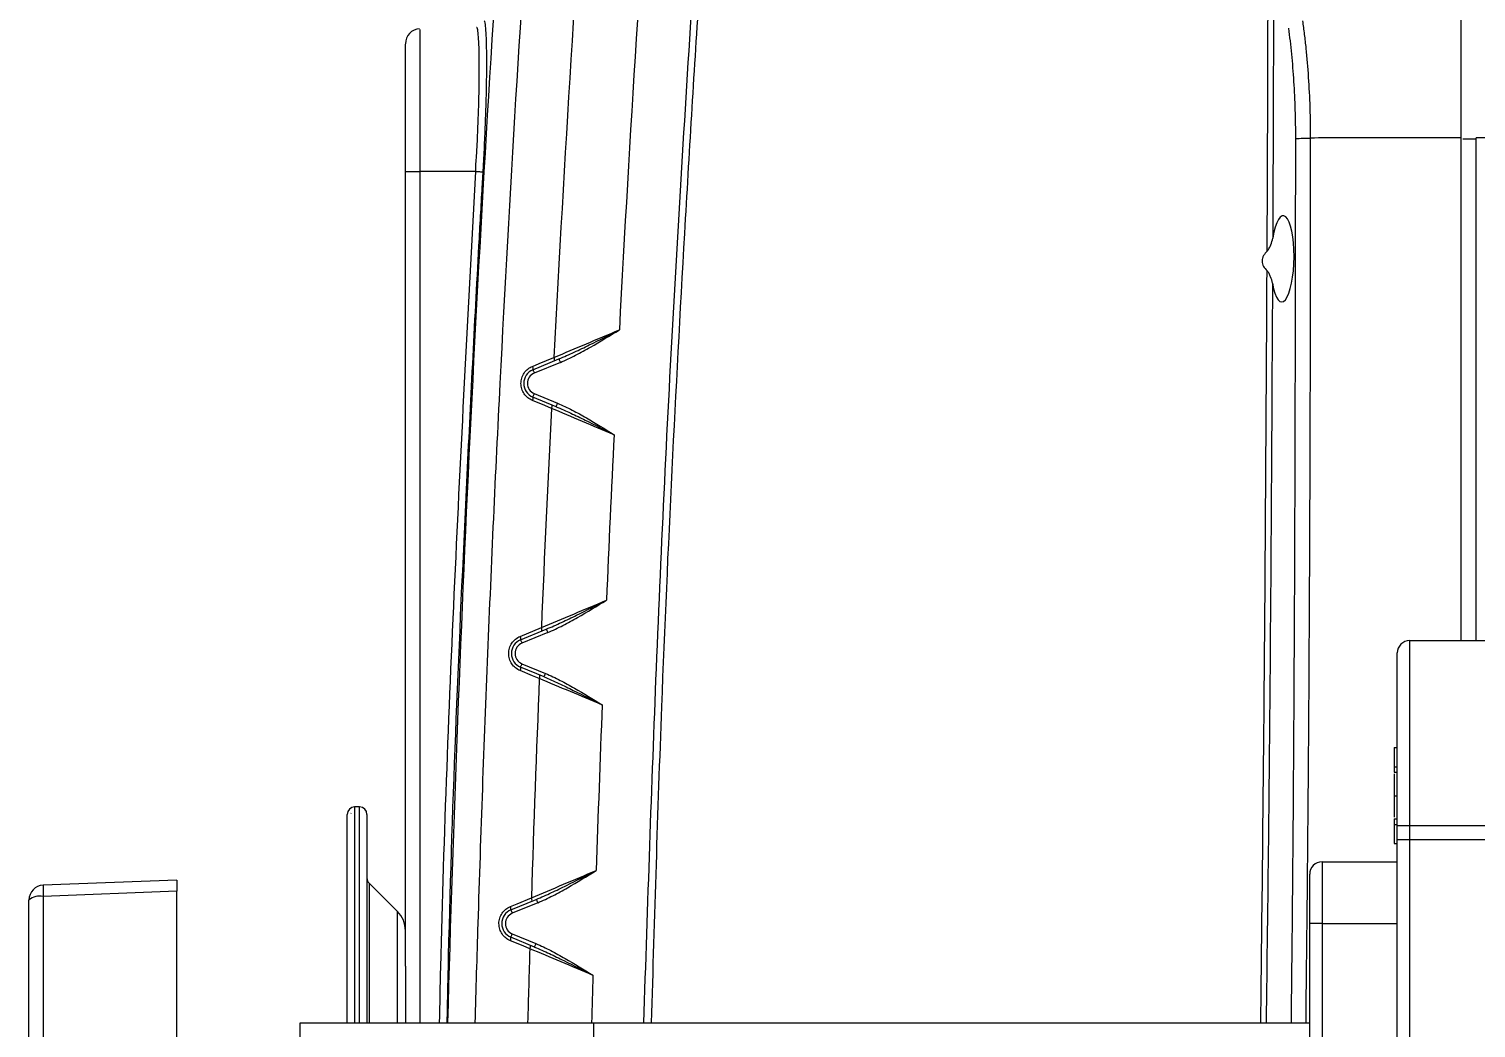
# Model space of a CAD drawing. Extents: x 14.8 to 109.8, y 1.6 to 86.6.
# Drawn here: x 43.18 to 49.04, y 71.13 to 75.18 of the extents above; entities that cross this region are included whole.
import ezdxf

# ---------------------------------------------------------------- set-up
doc = ezdxf.new("R2010")
doc.units = 0
doc.header["$MEASUREMENT"] = 0
doc.layers.add('OBJECT', color=7, linetype='CONTINUOUS')

msp = doc.modelspace()

# ---------------------------------------------------------------- linework, layer by layer
at = {"layer": 'OBJECT'}
for p, q in [((49.0433, 74.737), (48.9891, 74.7369)), ((44.7033, 71.3834), (44.7033, 74.606)), ((44.9882, 74.606), (44.7612, 74.606)), ((44.7612, 74.606), (44.7612, 71.1543)), ((45.22, 73.8022), (45.3255, 73.8459)), ((45.3313, 73.832), (45.2257, 73.7883)), ((45.3143, 73.6522), (45.22, 73.6913)), ((45.2257, 73.7051), (45.3201, 73.6661)), ((45.1682, 72.7209), (45.2544, 72.7566)), ((45.17, 72.7072), (45.2744, 72.7504)), ((45.2801, 72.7365), (45.1758, 72.6933)), ((48.7738, 72.7038), (48.7738, 71.9538)), ((48.7738, 72.7038), (49.2058, 72.7038)), ((48.7238, 71.9538), (48.7238, 72.6538)), ((45.2653, 72.5568), (45.17, 72.5963)), ((45.1758, 72.6101), (45.2711, 72.5707)), ((48.7118, 72.2701), (48.7238, 72.2701)), ((48.7118, 72.1927), (48.7238, 72.1927)), ((48.7118, 72.1927), (48.7118, 72.1705)), ((48.7118, 72.1705), (48.7238, 72.1705)), ((48.7118, 72.0752), (48.7238, 72.0752)), ((44.4673, 71.1543), (44.4673, 71.9993)), ((44.4835, 72.0043), (44.4823, 72.0034)), ((44.4823, 72.0034), (44.4835, 72.0038)), ((44.4835, 72.0038), (44.4835, 72.0043)), ((44.5173, 72.0293), (44.4973, 72.0293)), ((44.4973, 72.0293), (44.4973, 71.1543)), ((44.5173, 71.1543), (44.5173, 72.0293)), ((44.5473, 71.9993), (44.5473, 71.1543)), ((48.7118, 71.9807), (48.7238, 71.9807)), ((48.7118, 71.9807), (48.7118, 71.9587)), ((48.7118, 71.9587), (48.7238, 71.9587)), ((48.7238, 71.9538), (48.7738, 71.9538)), ((48.7238, 71.8971), (48.7238, 71.9538)), ((48.7738, 71.9538), (49.2058, 71.9538)), ((48.7738, 71.9538), (48.7738, 71.8971)), ((48.7118, 71.8811), (48.7238, 71.8811)), ((48.7238, 71.8971), (48.7738, 71.8971)), ((48.7238, 69.792), (48.7238, 71.8971)), ((48.7738, 71.8971), (48.7738, 69.7205)), ((48.7738, 71.8971), (49.2058, 71.8971)), ((48.4188, 71.8068), (48.4188, 71.5568)), ((48.4188, 71.8068), (48.7238, 71.8068)), ((48.3688, 71.5568), (48.3688, 71.7568)), ((43.7773, 71.7333), (43.2349, 71.7121)), ((43.7773, 71.6882), (43.2352, 71.667)), ((43.7773, 71.7333), (43.7773, 71.6882)), ((43.7773, 70.6225), (43.7773, 71.6882)), ((44.671, 71.6055), (44.556, 71.7205)), ((44.556, 71.7205), (44.556, 71.1543)), ((43.1773, 70.6029), (43.1773, 71.6521)), ((43.2352, 71.667), (43.2352, 70.6178)), ((45.1306, 71.6122), (45.2338, 71.6549)), ((45.2395, 71.641), (45.1364, 71.5983)), ((44.671, 71.1543), (44.671, 71.6055)), ((45.1364, 71.5151), (45.2326, 71.4753)), ((48.4188, 71.5568), (48.3688, 71.5568)), ((48.3688, 69.6735), (48.3688, 71.5568)), ((48.4188, 71.5568), (48.4188, 69.7205)), ((48.4188, 71.5568), (48.7238, 71.5568)), ((45.2269, 71.4614), (45.1306, 71.5013)), ((44.7033, 71.3834), (44.7033, 71.1543)), ((44.2773, 69.9043), (44.2773, 71.1543)), ((44.2773, 71.1543), (45.4673, 71.1543)), ((45.4673, 69.9043), (45.4673, 71.1543)), ((45.4673, 71.1543), (48.3688, 71.1543))]:
    msp.add_line(p, q, dxfattribs=at)
at = {"layer": 'OBJECT', "flags": 128}
for points in [[(44.7612, 75.1819), (44.7612, 75.1799), (44.7612, 75.1605), (44.7612, 75.1256), (44.7612, 75.0758), (44.7612, 75.0127), (44.7612, 74.938), (44.7612, 74.8539), (44.7612, 74.7627), (44.7612, 74.6671), (44.7612, 74.606), (44.7612, 74.606), (44.7612, 74.606)], [(45.2181, 73.8158), (45.245, 73.827), (45.3055, 73.852)], [(45.22, 73.8022), (45.2201, 73.8019), (45.2204, 73.8011), (45.2209, 73.7998), (45.2216, 73.7981), (45.2225, 73.796), (45.2235, 73.7936), (45.2246, 73.791), (45.2257, 73.7883)], [(45.3255, 73.8459), (45.3256, 73.8456), (45.326, 73.8448), (45.3265, 73.8435), (45.3272, 73.8418), (45.3281, 73.8397), (45.3291, 73.8373), (45.3301, 73.8347), (45.3313, 73.832)], [(45.2951, 73.6454), (45.2682, 73.6565), (45.2181, 73.6772)], [(45.22, 73.6913), (45.2201, 73.6916), (45.2204, 73.6923), (45.2209, 73.6936), (45.2216, 73.6953), (45.2225, 73.6974), (45.2235, 73.6998), (45.2246, 73.7024), (45.2257, 73.7051)], [(45.3143, 73.6522), (45.3144, 73.6525), (45.3148, 73.6533), (45.3153, 73.6545), (45.316, 73.6563), (45.3169, 73.6584), (45.3179, 73.6608), (45.319, 73.6634), (45.3201, 73.6661)], [(45.2744, 72.7504), (45.2745, 72.7501), (45.2748, 72.7493), (45.2753, 72.748), (45.276, 72.7463), (45.2769, 72.7442), (45.2779, 72.7418), (45.279, 72.7392), (45.2801, 72.7365)], [(45.17, 72.7072), (45.1701, 72.7069), (45.1705, 72.7061), (45.171, 72.7048), (45.1717, 72.7031), (45.1726, 72.701), (45.1736, 72.6986), (45.1746, 72.696), (45.1758, 72.6933)], [(45.246, 72.55), (45.2191, 72.5612), (45.1682, 72.5823)], [(45.17, 72.5963), (45.1701, 72.5966), (45.1705, 72.5973), (45.171, 72.5986), (45.1717, 72.6003), (45.1726, 72.6024), (45.1736, 72.6048), (45.1746, 72.6074), (45.1758, 72.6101)], [(45.2653, 72.5568), (45.2654, 72.5571), (45.2658, 72.5579), (45.2663, 72.5592), (45.267, 72.5609), (45.2679, 72.563), (45.2689, 72.5654), (45.2699, 72.568), (45.2711, 72.5707)], [(45.1288, 71.6259), (45.1557, 71.637), (45.2139, 71.6612)], [(45.2338, 71.6549), (45.2339, 71.6546), (45.2342, 71.6538), (45.2347, 71.6526), (45.2355, 71.6508), (45.2363, 71.6487), (45.2373, 71.6463), (45.2384, 71.6437), (45.2395, 71.641)], [(45.1306, 71.6122), (45.1307, 71.6119), (45.1311, 71.6111), (45.1316, 71.6098), (45.1323, 71.6081), (45.1332, 71.606), (45.1342, 71.6036), (45.1352, 71.601), (45.1364, 71.5983)], [(45.1306, 71.5013), (45.1307, 71.5016), (45.1311, 71.5023), (45.1316, 71.5036), (45.1323, 71.5053), (45.1332, 71.5074), (45.1342, 71.5098), (45.1352, 71.5124), (45.1364, 71.5151)], [(45.2075, 71.4547), (45.1806, 71.4658), (45.1288, 71.4873)], [(45.2269, 71.4614), (45.227, 71.4617), (45.2273, 71.4625), (45.2278, 71.4638), (45.2285, 71.4655), (45.2294, 71.4676), (45.2304, 71.47), (45.2315, 71.4726), (45.2326, 71.4753)]]:
    msp.add_lwpolyline(points, dxfattribs=at)
at = {"layer": 'OBJECT'}
for centre, radius, start, end in [((159.0133, 68.0017), 113.5993, 175.797803, 176.991656), ((159.0133, 68.0017), 113.8582, 175.837181, 177.054715), ((159.0133, 68.0017), 114.1827, 175.953078, 178.417868), ((159.0133, 68.0017), 114.0719, 175.953078, 177.113192), ((44.7633, 75.1238), 0.06, 92.26417, 180.00019), ((45.2429, 73.7467), 0.06, 112.5, 247.5), ((45.2041, 73.8069), 0.0166, 343.20458, 32.32707), ((45.2915, 73.8431), 0.0166, 343.20801, 32.32803), ((159.0133, 68.0017), 114.0719, 177.113192, 177.663761), ((45.2429, 73.7467), 0.045, 112.5, 247.5), ((45.2041, 73.6862), 0.0167, 327.27341, 17.62474), ((159.0133, 68.0017), 113.8582, 177.158838, 177.60656), ((45.281, 73.6544), 0.0167, 327.2715, 17.62603), ((159.0133, 68.0017), 113.5993, 177.206179, 177.545059), ((45.2404, 72.7477), 0.0166, 343.1139, 32.3632), ((45.193, 72.6517), 0.06, 112.5, 247.5), ((45.193, 72.6517), 0.045, 112.5, 247.5), ((45.1542, 72.712), 0.0166, 343.10878, 32.36701), ((48.7738, 72.6538), 0.05, 90, 180), ((159.0133, 68.0017), 114.0719, 177.663761, 178.214113), ((45.1542, 72.5913), 0.0166, 327.30732, 17.56561), ((45.232, 72.559), 0.0166, 327.30696, 17.56236), ((159.0133, 68.0017), 113.8582, 177.710582, 178.158176), ((159.0133, 68.0017), 113.5993, 177.759367, 178.09822), ((44.4973, 71.9993), 0.03, 90, 180), ((44.5173, 71.9993), 0.03, 0, 90), ((48.4188, 71.7568), 0.05, 90, 180), ((44.5773, 71.7417), 0.03, 180, 225), ((43.2373, 71.6521), 0.06, 92.23781, 180), ((43.5793, 71.6915), 0.345, 176.573, 184.05973), ((43.222, 71.5982), 0.0701, 79.19649, 129.67388), ((45.1147, 71.617), 0.0166, 343.01744, 32.40728), ((45.1999, 71.6523), 0.0166, 343.02316, 32.40285), ((44.5933, 71.5277), 0.11, 0, 45), ((45.1536, 71.5567), 0.06, 112.5, 247.5), ((45.1536, 71.5567), 0.045, 112.5, 247.5), ((159.0133, 68.0017), 114.0719, 178.214113, 178.416331), ((45.1147, 71.4963), 0.0166, 327.34279, 17.49675), ((159.0133, 68.0017), 113.8582, 178.262119, 178.413357), ((45.1935, 71.4637), 0.0166, 327.34497, 17.49599), ((159.0133, 68.0017), 113.5993, 178.312358, 178.409742)]:
    msp.add_arc(centre, radius, start, end, dxfattribs=at)
msp.add_ellipse((48.2585, 74.2517), major_axis=(0.0034, 0.1749), ratio=0.267858, start_param=2.174016, end_param=7.360655, dxfattribs=at)
for points, knots in [([(45.6698, 71.1543), (45.6857, 71.633), (45.7182, 72.6162), (45.7898, 74.1029), (45.8538, 75.1103), (45.8858, 75.614)], [0, 0, 0, 0, 0.3217973, 0.6608987, 1, 1, 1, 1]), ([(45.9123, 75.6123), (45.911, 75.5923), (45.9043, 75.4925), (45.8767, 75.0734), (45.8141, 74.0352), (45.7441, 72.6491), (45.7124, 71.5818), (45.6996, 71.1543)], [0, 0, 0, 0, 0.013443, 0.067215, 0.282304, 0.712547, 1, 1, 1, 1]), ([(45.0231, 75.216), (45.0232, 75.2159), (45.0247, 75.2149), (45.027, 75.1965), (45.0298, 75.1606), (45.0314, 75.1067), (45.0319, 75.0395), (45.0311, 74.9595), (45.029, 74.8699), (45.0256, 74.7727), (45.0215, 74.683), (45.0183, 74.6264), (45.0171, 74.6043)], [0, 0, 0, 0, 0.00883, 0.123609, 0.238388, 0.353111, 0.467834, 0.582456, 0.69708, 0.811629, 0.92618, 1, 1, 1, 1]), ([(48.3397, 75.2164), (48.3423, 75.1984), (48.3447, 75.1801), (48.3492, 75.1429), (48.3514, 75.1241), (48.3573, 75.0667), (48.3606, 75.0275), (48.3659, 74.9475), (48.368, 74.9068), (48.37, 74.8452), (48.3705, 74.8246), (48.3712, 74.7832), (48.3714, 74.7623), (48.3714, 74.7415)], [0, 0, 0, 0, 0.125, 0.125, 0.25, 0.25, 0.5, 0.5, 0.75, 0.75, 0.875, 0.875, 1, 1, 1, 1]), ([(48.9833, 74.7417), (48.9833, 74.8255), (48.9833, 74.9085), (48.9833, 75.0709), (48.9833, 75.1494), (48.9833, 75.2251)], [0, 0, 0, 0, 0.5, 0.5, 1, 1, 1, 1]), ([(44.9882, 74.606), (44.9882, 74.606), (44.9882, 74.6271), (44.9935, 74.6804), (44.9964, 74.7659), (45.0002, 74.8579), (45.0022, 74.9438), (45.003, 75.0194), (45.0025, 75.084), (45.0009, 75.1347), (44.9982, 75.1703), (44.9951, 75.1898), (44.9925, 75.19), (44.9915, 75.1901)], [0, 0, 0, 0, 0.000003, 0.068874, 0.174233, 0.282646, 0.38809, 0.496601, 0.602167, 0.710805, 0.816448, 0.925162, 1, 1, 1, 1]), ([(48.3124, 74.7383), (48.3124, 74.7778), (48.3117, 74.8169), (48.3093, 74.8944), (48.3075, 74.9329), (48.3027, 75.0083), (48.2997, 75.0454), (48.2926, 75.1176), (48.2885, 75.1527), (48.2839, 75.1868)], [0, 0, 0, 0, 0.25, 0.25, 0.5, 0.5, 0.75, 0.75, 1, 1, 1, 1]), ([(44.7033, 74.606), (44.7033, 74.6243), (44.7033, 74.6713), (44.7033, 74.7467), (44.7033, 74.8285), (44.7033, 74.9046), (44.7033, 74.9716), (44.7033, 75.0288), (44.7033, 75.0736), (44.7033, 75.1049), (44.7033, 75.122), (44.7033, 75.1222), (44.7033, 75.1223)], [0, 0, 0, 0, 0.067528, 0.173482, 0.282513, 0.388467, 0.497494, 0.603361, 0.712292, 0.818023, 0.926811, 1, 1, 1, 1]), ([(48.2945, 71.1543), (48.2958, 71.2674), (48.3031, 71.9217), (48.31, 73.1168), (48.3116, 74.1978), (48.3124, 74.7383)], [0, 0, 0, 0, 0.094552, 0.547276, 1, 1, 1, 1]), ([(48.3124, 74.7383), (48.3158, 74.7392), (48.3236, 74.74), (48.3447, 74.7411), (48.358, 74.7414), (48.3714, 74.7415)], [0, 0, 0, 0, 0.5, 0.5, 1, 1, 1, 1]), ([(48.3714, 74.7414), (48.3714, 74.6998), (48.3714, 74.492), (48.3704, 73.6187), (48.3666, 72.4647), (48.3561, 71.4763), (48.3526, 71.1543)], [0, 0, 0, 0, 0.0348039, 0.1740199, 0.730912, 1, 1, 1, 1]), ([(48.9833, 74.7416), (48.9485, 74.7416), (48.8791, 74.7416), (48.7749, 74.7417), (48.6499, 74.7421), (48.5154, 74.7425), (48.4156, 74.7418), (48.3714, 74.7414)], [0, 0, 0, 0, 0.170275, 0.340551, 0.510826, 0.782992, 1, 1, 1, 1]), ([(48.9833, 72.7038), (48.9833, 72.8223), (48.9833, 73.5022), (48.9833, 74.1811), (48.9833, 74.7417)], [0, 0, 0, 0, 0.174376, 1, 1, 1, 1]), ([(49.6551, 74.7413), (49.6368, 74.7415), (49.5957, 74.7418), (49.5275, 74.742), (49.4461, 74.7421), (49.3354, 74.742), (49.1996, 74.7419), (49.0954, 74.7418), (49.0433, 74.7417)], [0, 0, 0, 0, 0.089968, 0.201452, 0.334453, 0.488969, 0.744485, 1, 1, 1, 1]), ([(49.0433, 72.7038), (49.0433, 72.8775), (49.0433, 73.5573), (49.0433, 74.2363), (49.0433, 74.7417)], [0, 0, 0, 0, 0.2555847, 1, 1, 1, 1]), ([(44.7033, 74.606), (44.7033, 74.606), (44.7047, 74.606), (44.7105, 74.606), (44.7148, 74.606), (44.7254, 74.606), (44.7318, 74.606), (44.7459, 74.606), (44.7535, 74.606), (44.7612, 74.606)], [0, 0, 0, 0, 0.25, 0.25, 0.5, 0.5, 0.75, 0.75, 1, 1, 1, 1]), ([(44.8417, 71.1543), (44.8433, 71.2294), (44.8567, 71.8427), (44.9025, 72.9936), (44.9596, 74.0685), (44.9882, 74.606)], [0, 0, 0, 0, 0.065274, 0.532637, 1, 1, 1, 1]), ([(45.0171, 74.6043), (45.0159, 74.5843), (45.0101, 74.4845), (44.9864, 74.0651), (44.9343, 73.0264), (44.8882, 71.9761), (44.8731, 71.2452), (44.8712, 71.1543)], [0, 0, 0, 0, 0.017375, 0.086876, 0.36488, 0.920983, 1, 1, 1, 1]), ([(44.9882, 74.606), (44.9956, 74.6056), (45.0028, 74.6052), (45.0133, 74.6045), (45.0166, 74.6043), (45.0171, 74.6043)], [0, 0, 0, 0, 0.5, 0.5, 1, 1, 1, 1]), ([(48.1965, 74.2827), (48.1983, 74.2844), (48.1998, 74.2865), (48.2026, 74.2906), (48.2039, 74.2928), (48.2074, 74.2994), (48.2094, 74.3039), (48.2147, 74.3173), (48.2174, 74.3264), (48.2188, 74.3353)], [0, 0, 0, 0, 0.125, 0.125, 0.25, 0.25, 0.5, 0.5, 1, 1, 1, 1]), ([(48.1965, 74.2827), (48.1909, 74.2774), (48.1859, 74.2716), (48.1802, 74.2617), (48.1786, 74.2581), (48.1764, 74.2507), (48.1758, 74.2469), (48.1757, 74.2392), (48.1763, 74.2354), (48.1784, 74.228), (48.1799, 74.2245), (48.1856, 74.2145), (48.1906, 74.2088), (48.1961, 74.2037)], [0, 0, 0, 0, 0.25, 0.25, 0.375, 0.375, 0.5, 0.5, 0.625, 0.625, 0.75, 0.75, 1, 1, 1, 1]), ([(48.1709, 71.1568), (48.1759, 71.6095), (48.1871, 72.6255), (48.1929, 73.6408), (48.1961, 74.2037)], [0, 0, 0, 0, 0.445565, 1, 1, 1, 1]), ([(48.218, 74.1532), (48.2138, 73.4009), (48.2083, 72.4016), (48.1954, 71.4015), (48.1923, 71.1543)], [0, 0, 0, 0, 0.75281, 1, 1, 1, 1]), ([(48.218, 74.1532), (48.2166, 74.1616), (48.214, 74.1701), (48.2088, 74.1831), (48.2068, 74.1874), (48.2034, 74.1938), (48.2022, 74.1959), (48.1994, 74.2), (48.1979, 74.202), (48.1961, 74.2037)], [0, 0, 0, 0, 0.5, 0.5, 0.75, 0.75, 0.875, 0.875, 1, 1, 1, 1]), ([(45.3055, 73.852), (45.3489, 73.8703), (45.3928, 73.8888), (45.4814, 73.9261), (45.5259, 73.9448), (45.5705, 73.9636)], [0, 0, 0, 0, 0.5, 0.5, 1, 1, 1, 1]), ([(45.3255, 73.8459), (45.3464, 73.8545), (45.367, 73.8637), (45.4081, 73.8827), (45.4285, 73.8925), (45.4895, 73.9224), (45.53, 73.943), (45.5705, 73.9636)], [0, 0, 0, 0, 0.25, 0.25, 0.5, 0.5, 1, 1, 1, 1]), ([(45.3313, 73.832), (45.3523, 73.8407), (45.3729, 73.8506), (45.4135, 73.8713), (45.4334, 73.8823), (45.4928, 73.9161), (45.5316, 73.9398), (45.5705, 73.9636)], [0, 0, 0, 0, 0.25, 0.25, 0.5, 0.5, 1, 1, 1, 1]), ([(45.2181, 73.6772), (45.2114, 73.68), (45.2052, 73.6837), (45.1939, 73.6929), (45.1888, 73.6984), (45.1806, 73.7105), (45.1773, 73.7173), (45.173, 73.7315), (45.1718, 73.739), (45.1718, 73.7538), (45.1729, 73.7614), (45.1772, 73.7755), (45.1805, 73.7824), (45.1887, 73.7946), (45.1938, 73.8), (45.2051, 73.8093), (45.2113, 73.813), (45.2181, 73.8158)], [0, 0, 0, 0, 0.125, 0.125, 0.25, 0.25, 0.375, 0.375, 0.5, 0.5, 0.625, 0.625, 0.75, 0.75, 0.875, 0.875, 1, 1, 1, 1]), ([(45.5489, 73.5388), (45.5062, 73.5567), (45.4635, 73.5747), (45.3786, 73.6103), (45.3365, 73.6279), (45.2951, 73.6454)], [0, 0, 0, 0, 0.5, 0.5, 1, 1, 1, 1]), ([(45.3143, 73.6522), (45.3343, 73.6439), (45.3541, 73.6351), (45.3935, 73.6168), (45.413, 73.6073), (45.4715, 73.5785), (45.5102, 73.5586), (45.5489, 73.5388)], [0, 0, 0, 0, 0.25, 0.25, 0.5, 0.5, 1, 1, 1, 1]), ([(45.3201, 73.6661), (45.3403, 73.6577), (45.36, 73.6482), (45.3989, 73.6282), (45.418, 73.6176), (45.4747, 73.5849), (45.5118, 73.5618), (45.5489, 73.5388)], [0, 0, 0, 0, 0.25, 0.25, 0.5, 0.5, 1, 1, 1, 1]), ([(45.2544, 72.7566), (45.2976, 72.7747), (45.3413, 72.7931), (45.4295, 72.8303), (45.4738, 72.8489), (45.5182, 72.8676)], [0, 0, 0, 0, 0.5, 0.5, 1, 1, 1, 1]), ([(45.2744, 72.7504), (45.2951, 72.759), (45.3157, 72.7682), (45.3566, 72.7871), (45.3769, 72.7969), (45.4376, 72.8266), (45.4779, 72.8471), (45.5182, 72.8676)], [0, 0, 0, 0, 0.25, 0.25, 0.5, 0.5, 1, 1, 1, 1]), ([(45.2801, 72.7365), (45.3011, 72.7452), (45.3216, 72.755), (45.3619, 72.7757), (45.3818, 72.7866), (45.4409, 72.8202), (45.4795, 72.8439), (45.5182, 72.8676)], [0, 0, 0, 0, 0.25, 0.25, 0.5, 0.5, 1, 1, 1, 1]), ([(45.1682, 72.5823), (45.1614, 72.5851), (45.1552, 72.5888), (45.1439, 72.598), (45.1389, 72.6034), (45.1306, 72.6156), (45.1274, 72.6224), (45.123, 72.6365), (45.1219, 72.6441), (45.1219, 72.6589), (45.123, 72.6664), (45.1273, 72.6806), (45.1306, 72.6874), (45.1388, 72.6996), (45.1438, 72.7051), (45.1552, 72.7143), (45.1614, 72.7181), (45.1682, 72.7209)], [0, 0, 0, 0, 0.125, 0.125, 0.25, 0.25, 0.375, 0.375, 0.5, 0.5, 0.625, 0.625, 0.75, 0.75, 0.875, 0.875, 1, 1, 1, 1]), ([(45.2711, 72.5707), (45.2913, 72.5623), (45.3111, 72.5528), (45.3501, 72.5327), (45.3693, 72.5221), (45.4263, 72.4893), (45.4635, 72.4662), (45.5008, 72.4431)], [0, 0, 0, 0, 0.25, 0.25, 0.5, 0.5, 1, 1, 1, 1]), ([(45.5008, 72.4431), (45.4578, 72.4611), (45.415, 72.4791), (45.3298, 72.5148), (45.2876, 72.5326), (45.246, 72.55)], [0, 0, 0, 0, 0.5, 0.5, 1, 1, 1, 1]), ([(45.2653, 72.5568), (45.2854, 72.5485), (45.3052, 72.5396), (45.3447, 72.5213), (45.3644, 72.5118), (45.423, 72.4829), (45.4619, 72.463), (45.5008, 72.4431)], [0, 0, 0, 0, 0.25, 0.25, 0.5, 0.5, 1, 1, 1, 1]), ([(48.7118, 72.2701), (48.7118, 72.269), (48.7118, 72.2669), (48.7118, 72.2453), (48.7118, 72.2126), (48.7118, 72.1927)], [0, 0, 0, 0, 0.280845, 0.561444, 1, 1, 1, 1]), ([(48.7118, 72.1636), (48.7118, 72.1527), (48.7118, 72.1264), (48.7118, 72.0941), (48.7118, 72.0752)], [0, 0, 0, 0, 0.41485, 1, 1, 1, 1]), ([(48.7118, 72.0752), (48.7118, 72.0503), (48.7118, 72.0169), (48.7118, 71.9936), (48.7118, 71.9876)], [0, 0, 0, 0, 0.744959, 1, 1, 1, 1]), ([(48.7118, 71.9587), (48.7118, 71.9456), (48.7118, 71.9195), (48.7118, 71.8881), (48.7118, 71.8838), (48.7118, 71.8811)], [0, 0, 0, 0, 0.280395, 0.560815, 1, 1, 1, 1]), ([(45.2139, 71.6612), (45.2569, 71.6792), (45.3004, 71.6976), (45.3882, 71.7345), (45.4323, 71.753), (45.4765, 71.7717)], [0, 0, 0, 0, 0.5, 0.5, 1, 1, 1, 1]), ([(45.2338, 71.6549), (45.2545, 71.6635), (45.2749, 71.6726), (45.3156, 71.6914), (45.3358, 71.7012), (45.3963, 71.7308), (45.4364, 71.7512), (45.4765, 71.7717)], [0, 0, 0, 0, 0.25, 0.25, 0.5, 0.5, 1, 1, 1, 1]), ([(45.2395, 71.641), (45.2604, 71.6497), (45.2808, 71.6594), (45.321, 71.68), (45.3408, 71.6909), (45.3995, 71.7245), (45.438, 71.7481), (45.4765, 71.7717)], [0, 0, 0, 0, 0.25, 0.25, 0.5, 0.5, 1, 1, 1, 1]), ([(45.1288, 71.4873), (45.122, 71.4901), (45.1158, 71.4938), (45.1045, 71.503), (45.0995, 71.5085), (45.0912, 71.5206), (45.088, 71.5274), (45.0836, 71.5416), (45.0825, 71.5491), (45.0824, 71.564), (45.0836, 71.5715), (45.0879, 71.5856), (45.0912, 71.5925), (45.0994, 71.6047), (45.1044, 71.6101), (45.1158, 71.6194), (45.122, 71.6231), (45.1288, 71.6259)], [0, 0, 0, 0, 0.125, 0.125, 0.25, 0.25, 0.375, 0.375, 0.5, 0.5, 0.625, 0.625, 0.75, 0.75, 0.875, 0.875, 1, 1, 1, 1]), ([(45.4632, 71.3473), (45.4201, 71.3654), (45.3771, 71.3835), (45.2916, 71.4194), (45.2493, 71.4372), (45.2075, 71.4547)], [0, 0, 0, 0, 0.5, 0.5, 1, 1, 1, 1]), ([(45.2269, 71.4614), (45.247, 71.4531), (45.2669, 71.4442), (45.3066, 71.4257), (45.3263, 71.4162), (45.3851, 71.3872), (45.4241, 71.3673), (45.4632, 71.3473)], [0, 0, 0, 0, 0.25, 0.25, 0.5, 0.5, 1, 1, 1, 1]), ([(45.2326, 71.4753), (45.253, 71.4668), (45.2728, 71.4573), (45.312, 71.4372), (45.3312, 71.4265), (45.3884, 71.3936), (45.4258, 71.3705), (45.4632, 71.3473)], [0, 0, 0, 0, 0.25, 0.25, 0.5, 0.5, 1, 1, 1, 1])]:
    msp.add_open_spline(points, degree=3, knots=knots, dxfattribs=at)
for points in [[(48.2229, 75.6135), (48.2221, 75.1875), (48.2208, 74.7614), (48.2188, 74.3353)], [(48.1965, 74.2827), (48.1985, 74.726), (48.2, 75.1692), (48.2008, 75.6123)]]:
    msp.add_open_spline(points, degree=3, dxfattribs=at)

doc.saveas('drawing.dxf')
